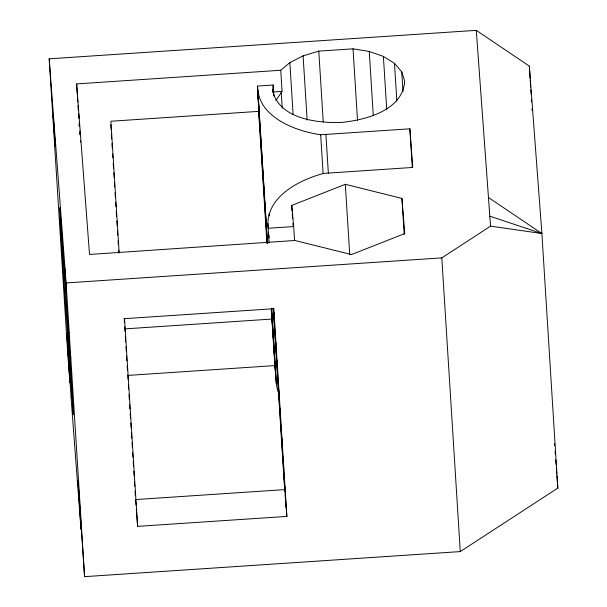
<?xml version="1.0" encoding="UTF-8"?>
<svg xmlns="http://www.w3.org/2000/svg" width="607" height="607" viewBox="0 0 607 607"><rect width="100%" height="100%" fill="white"/><g stroke="black" fill="none" stroke-linecap="round" stroke-linejoin="round"><path stroke-width="0.91" d="M272.535 91.877L273.203 85.018L257.527 86.065L267.429 243.475M257.527 86.065C257.656 92.879 259.546 99.54 263.203 105.284A94.093 52.475 -3.6 0 0 320.671 134.769L409.869 128.813L412.752 167.449L323.584 173.405C298.447 180.203 264.743 197.465 268.18 228.262L293.689 226.563L294.554 240.334M275.775 100.641L282.058 91.384L280.738 70.26L289.843 62.627L303.105 55.852L318.781 51.109L353.024 48.833L369.253 51.451L383.389 56.398L394.467 63.34L401.743 71.793L404.71 81.186C402.691 110.686 365.406 119.989 341.316 122.462C316.922 123.191 278.818 118.904 272.414 89.988M49.182 58.818L66.102 282.945L441.805 257.884L490.577 226.138L541.892 233.536L557.818 488.089L460.281 551.588L84.578 576.65L78.189 482.944L77.977 480.387L81.004 529.35L71.224 399.823L66.914 333.842L69.942 382.805L67.658 352.523L49.182 58.818L476.283 30.35L529.334 66.133L541.892 233.536L489.826 216.206L476.283 30.35M292.104 211.099L291.747 205.424L345.322 184.308L401.933 198.421L404.755 233.566L351.453 254.568L294.964 240.486L89.517 254.454L76.641 83.91L280.738 70.26M273.636 91.945L282.058 91.384M259.447 118.441L258.885 111.354L110.899 121.248L119.154 252.474M63.834 280.29L60.222 221.843L59.949 207.632L69.35 346.142L73.333 414.748L63.834 280.29L65.715 280.161M65.541 306.33L67.423 306.209M124.905 328.88L272.027 319.047L272.535 326.134M67.324 332.841L69.206 332.719M69.054 358.016L70.936 357.895M128.236 375.399L274.88 365.589C276.132 375.08 275.138 385.134 279.008 394.118M135.604 499.561L284.858 489.606L286.868 516.405L137.614 526.36L136.294 508.803M488.832 197.761L541.892 233.536M291.747 205.424L293.689 226.563M258.848 107.189L257.725 93.008L267.247 243.521M489.826 216.206L490.577 226.138M271.253 308.895L274.88 365.589M554.51 443.634L554.654 445.523M555.071 451.198L555.284 454.036M555.708 459.711L556.058 464.438M556.338 468.225L556.763 473.9M556.907 475.789L557.818 488.089M135.672 500.487L136.021 505.107M258.552 106.741L258.885 111.354M78.971 118.198L78.622 113.888L78.811 117.614M79.267 122.394L79.525 126.173M79.813 133.001L79.942 134.891M79.843 130.93L80.048 134.056M79.221 124.177L79.38 126.522M529.334 66.133L530.108 78.432M530.23 80.321L530.647 86.945M530.829 89.79L531.125 94.517M531.421 99.252L531.603 102.09M532.013 108.714L532.134 110.603M441.805 257.884L460.281 551.588M409.869 128.813L412.305 167.532M401.743 71.793L402.987 91.619M394.467 63.34L396.849 101.111M401.933 198.421L404.209 234.363M383.389 56.398L386.712 109.283M369.253 51.451L373.29 115.671M353.024 48.833L357.538 120.603M345.322 184.308L349.715 254.303M325.913 134.42L328.349 173.139M318.781 51.109L323.243 121.939M320.671 134.769L323.106 173.488M303.105 55.852L307.142 120.072M289.843 62.627L293.113 114.571M292.278 213.937L292.574 218.672M292.87 223.399L292.991 225.288M281.223 92.082L282.24 108.175M273.203 85.018L273.894 96.043M269.053 213.876L269.174 215.766M286.868 516.405L273.803 308.713L124.549 318.667L137.614 526.36M268.408 225.592L268.582 228.429M269 235.038L269.182 237.868M273.878 312.476L274.053 315.306M274.47 321.922L274.652 324.753M275.062 331.361L275.305 335.14M275.722 341.749L275.897 344.586M276.314 351.195L276.488 354.025M276.906 360.641L277.088 363.472M277.505 370.08L277.68 372.918M278.097 379.527L278.332 383.305M278.689 388.966L278.932 392.744M279.341 399.36L279.524 402.191M279.941 408.799L280.115 411.637M280.533 418.246L280.715 421.076M281.132 427.685L281.367 431.463M281.724 437.131L281.959 440.91M282.376 447.518L282.558 450.356M282.968 456.965L283.15 459.795M283.568 466.404L283.742 469.241M284.159 475.85L284.395 479.629M284.812 486.237L284.994 489.067M273.454 308.341L284.971 491.465M285.207 495.191L285.495 499.842M285.851 505.426L285.965 507.293M267.869 223.467L269.098 242.952M273.158 308.227L284.653 489.781M257.854 90.246L267.49 243.232M271.587 308.394L276.344 383.943M271.541 308.781L276.003 379.77M271.405 308.197L275.441 372.675M258.597 111.02L266.913 243.187M124.2 318.296L124.435 322.074M124.731 326.794L125.027 331.513M125.33 336.24L125.687 341.9M125.983 346.62L126.279 351.339M126.575 356.059L126.871 360.786M127.166 365.505L127.462 370.224M127.766 374.944L128.062 379.663M128.358 384.383L128.654 389.102M129.01 394.77L129.306 399.489M129.602 404.209L129.898 408.928M130.202 413.648L130.497 418.367M130.793 423.094L131.089 427.814M131.385 432.533L131.742 438.193M132.038 442.913L132.334 447.64M132.63 452.359L132.933 457.079M133.229 461.798L133.525 466.517M133.821 471.237L134.117 475.956M134.473 481.624L134.769 486.344M135.065 491.063L135.369 495.782M110.778 124.693L111.073 129.412M111.369 134.132L111.665 138.851M111.961 143.571L112.257 148.29M112.614 153.958L112.856 157.737M113.213 163.397L113.509 168.116M113.805 172.836L114.101 177.563M114.397 182.282L114.693 187.002M115.049 192.662L115.345 197.389M115.649 202.108L115.945 206.828M116.24 211.547L116.536 216.267M116.832 220.986L117.128 225.705M117.424 230.425L117.72 235.144M118.077 240.812L118.319 244.591M118.676 250.251L118.851 253.089M76.641 83.91L77.294 94.297M77.415 96.187L77.772 101.855M78.007 105.633L78.303 110.353M78.599 115.072L78.781 117.91M79.198 124.518L79.312 126.408M66.102 282.945L84.578 576.65M80.465 140.612L80.549 142.084M53.181 115.588L55.207 146.044L53.181 115.588M64.243 262.125L66.269 292.589L64.243 262.125"/></g></svg>
